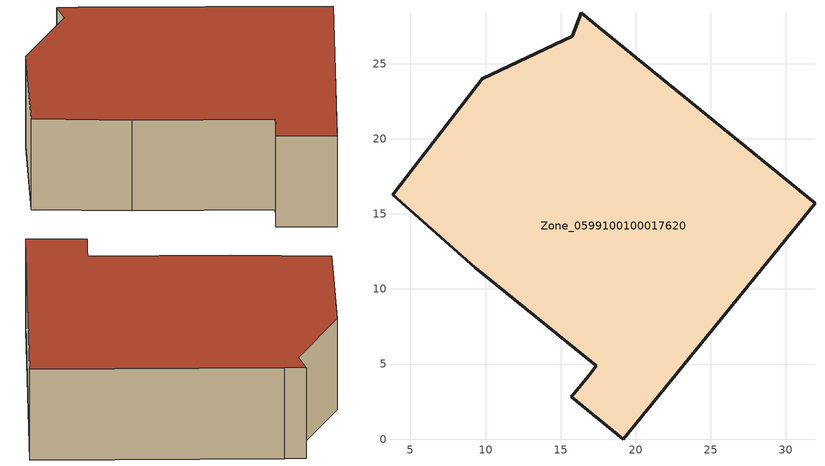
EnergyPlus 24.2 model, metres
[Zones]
Zone_0599100100017620
 floor ground (C_G): 3.81,16.27 9.77,23.99 15.78,26.83 16.36,28.39 17.55,27.42 31.93,15.71 19.17,0 15.71,2.81 16.25,3.46 16.87,4.22 17.38,4.88 9.33,11.42 z0
 wall outside (C_F): 15.71,2.81 19.17,0 31.93,15.71 17.55,27.42 16.36,28.39 15.78,26.83 9.77,23.99 3.81,16.27 9.33,11.42 17.38,4.88 16.87,4.22 16.25,3.46 15.71,2.81 z0:7.45
 roof outside (C_R): 9.77,23.99 3.81,16.27 9.33,11.42 17.38,4.88 16.87,4.22 16.25,3.46 15.71,2.81 19.17,0 31.93,15.71 17.55,27.42 16.36,28.39 15.78,26.83 z7.45
[BUILDING]
Pand.0599100100017620: North Axis=0; Terrain=City; Loads Convergence Tolerance Value=0.04; Temperature Convergence Tolerance Value=0.4; Solar Distribution=FullExterior; Maximum Number of Warmup Days=25; Minimum Number of Warmup Days=1
[Site:Location]
Rotterdam.The.Hague.AP_ZH_NLD Design_Conditions: Latitude=51.96; Longitude=4.45; Time Zone=1; Elevation=-4.5
[SITE:GROUNDTEMPERATURE:BUILDINGSURFACE]
18, 18, 18, 18, 18, 18, 18, 18, 18, 18, 18, 18
[MATERIAL] Thermal Absorptance=0.9; Solar Absorptance=0.7; Visible Absorptance=0.7
Name | Roughness | Thickness | Conductivity | Density | Specific Heat
G.D.2015-2018 | MediumSmooth | 0.15 | 0.0428571 | 540 | 1210
F.D.2015-2018 | Rough | 0.3 | 0.0666667 | 1920 | 840
R.D.2015-2018 | MediumRough | 0.2 | 0.0333333 | 1500 | 1000
[CONSTRUCTION]
C_G: G.D.2015-2018
C_F: F.D.2015-2018
C_R: R.D.2015-2018
[ZONE]
Zone_0599100100017620: Type=1; Multiplier=1; Ceiling Height=Autocalculate; Volume=Autocalculate; Floor Area=autocalculate; Part of Total Floor Area=Yes
[ZONEINFILTRATION:DESIGNFLOWRATE]
Infil_Zone_0599100100017620: Zone or ZoneList or Space or SpaceList=Zone_0599100100017620; Schedule=AlwaysOn; Design Flow Rate Calculation Method=Flow/Area; Flow Rate per Floor Area=0.0021; Constant Term Coefficient=1; Temperature Term Coefficient=0; Velocity Term Coefficient=0; Velocity Squared Term Coefficient=0
[HVACTEMPLATE:ZONE:IDEALLOADSAIRSYSTEM]
Zone_0599100100017620: Maximum Heating Supply Air Temperature=50; Minimum Cooling Supply Air Temperature=13; Maximum Heating Supply Air Humidity Ratio=0.0156; Minimum Cooling Supply Air Humidity Ratio=0.0077; Heating Limit=NoLimit; Cooling Limit=NoLimit; Dehumidification Control Type=ConstantSensibleHeatRatio; Cooling Sensible Heat Ratio=0.7; Dehumidification Setpoint=60; Humidification Control Type=None; Humidification Setpoint=30; Outdoor Air Method=None; Outdoor Air Flow Rate per Person=0.00944; Outdoor Air Flow Rate per Zone Floor Area=0; Outdoor Air Flow Rate per Zone=0; Demand Controlled Ventilation Type=None; Outdoor Air Economizer Type=NoEconomizer; Heat Recovery Type=None; Sensible Heat Recovery Effectiveness=0.7; Latent Heat Recovery Effectiveness=0.65
[ZONECONTROL:THERMOSTAT]
ThermostatControl_Zone_0599100100017620: Zone or ZoneList=Zone_0599100100017620; Control Type Schedule=DualSetpointControlType; Control 1=Thermostat_Zone_0599100100017620; Temperature Difference Between Cutout And Setpoint=0
[THERMOSTATSETPOINT:DUALSETPOINT]
Thermostat_Zone_0599100100017620: Heating Setpoint Temperature Schedule=HeatingSetpoint_Zone_0599100100017620; Cooling Setpoint Temperature Schedule=CoolingSetpoint_Zone_0599100100017620
[SCHEDULE:COMPACT]
HeatingSetpoint_Zone_0599100100017620: Through: 12/31, For: AllDays, Until: 24:00, 21
CoolingSetpoint_Zone_0599100100017620: Through: 12/31, For: AllDays, Until: 24:00, 24
DualSetpointControlType: Through: 12/31, For: AllDays, Until: 24:00, 4
AlwaysOn: Through: 12/31, For: AllDays, Until: 24:00, 1
